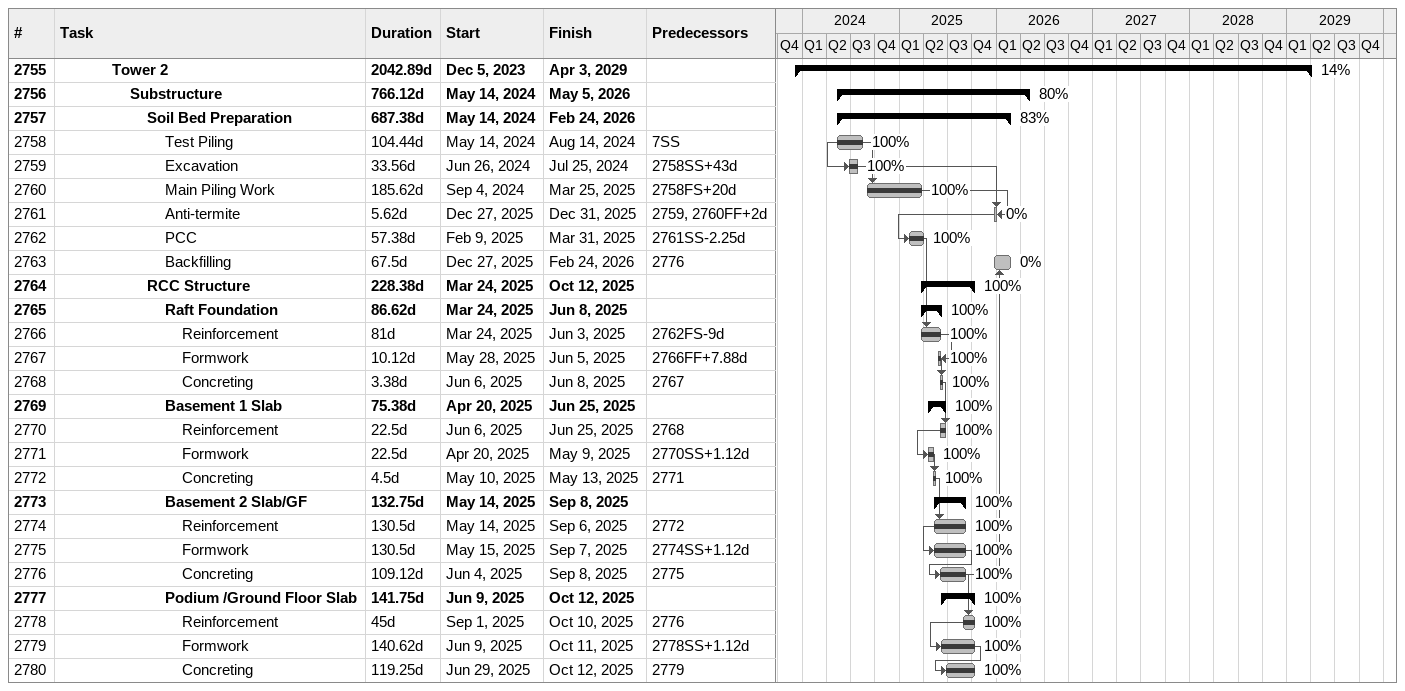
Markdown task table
| ID | Level | Task | Duration | Start | Finish | Predecessors | % complete |
|---|---|---|---|---|---|---|---|
| 2755 | 4 | **Tower 2** | 2042.89d | 2023-12-05 | 2029-04-03 |  | 14 |
| 2756 | 5 | **Substructure** | 766.12d | 2024-05-14 | 2026-05-05 |  | 80 |
| 2757 | 6 | **Soil Bed Preparation** | 687.38d | 2024-05-14 | 2026-02-24 |  | 83 |
| 2758 | 7 | Test Piling | 104.44d | 2024-05-14 | 2024-08-14 | 7SS | 100 |
| 2759 | 7 | Excavation | 33.56d | 2024-06-26 | 2024-07-25 | 2758SS+43d | 100 |
| 2760 | 7 | Main Piling Work | 185.62d | 2024-09-04 | 2025-03-25 | 2758FS+20d | 100 |
| 2761 | 7 | Anti-termite | 5.62d | 2025-12-27 | 2025-12-31 | 2759, 2760FF+2d | 0 |
| 2762 | 7 | PCC | 57.38d | 2025-02-09 | 2025-03-31 | 2761SS-2.25d | 100 |
| 2763 | 7 | Backfilling | 67.5d | 2025-12-27 | 2026-02-24 | 2776 | 0 |
| 2764 | 6 | **RCC Structure** | 228.38d | 2025-03-24 | 2025-10-12 |  | 100 |
| 2765 | 7 | **Raft Foundation** | 86.62d | 2025-03-24 | 2025-06-08 |  | 100 |
| 2766 | 8 | Reinforcement | 81d | 2025-03-24 | 2025-06-03 | 2762FS-9d | 100 |
| 2767 | 8 | Formwork | 10.12d | 2025-05-28 | 2025-06-05 | 2766FF+7.88d | 100 |
| 2768 | 8 | Concreting | 3.38d | 2025-06-06 | 2025-06-08 | 2767 | 100 |
| 2769 | 7 | **Basement 1 Slab** | 75.38d | 2025-04-20 | 2025-06-25 |  | 100 |
| 2770 | 8 | Reinforcement | 22.5d | 2025-06-06 | 2025-06-25 | 2768 | 100 |
| 2771 | 8 | Formwork | 22.5d | 2025-04-20 | 2025-05-09 | 2770SS+1.12d | 100 |
| 2772 | 8 | Concreting | 4.5d | 2025-05-10 | 2025-05-13 | 2771 | 100 |
| 2773 | 7 | **Basement 2 Slab/GF** | 132.75d | 2025-05-14 | 2025-09-08 |  | 100 |
| 2774 | 8 | Reinforcement | 130.5d | 2025-05-14 | 2025-09-06 | 2772 | 100 |
| 2775 | 8 | Formwork | 130.5d | 2025-05-15 | 2025-09-07 | 2774SS+1.12d | 100 |
| 2776 | 8 | Concreting | 109.12d | 2025-06-04 | 2025-09-08 | 2775 | 100 |
| 2777 | 7 | **Podium /Ground Floor Slab** | 141.75d | 2025-06-09 | 2025-10-12 |  | 100 |
| 2778 | 8 | Reinforcement | 45d | 2025-09-01 | 2025-10-10 | 2776 | 100 |
| 2779 | 8 | Formwork | 140.62d | 2025-06-09 | 2025-10-11 | 2778SS+1.12d | 100 |
| 2780 | 8 | Concreting | 119.25d | 2025-06-29 | 2025-10-12 | 2779 | 100 |
